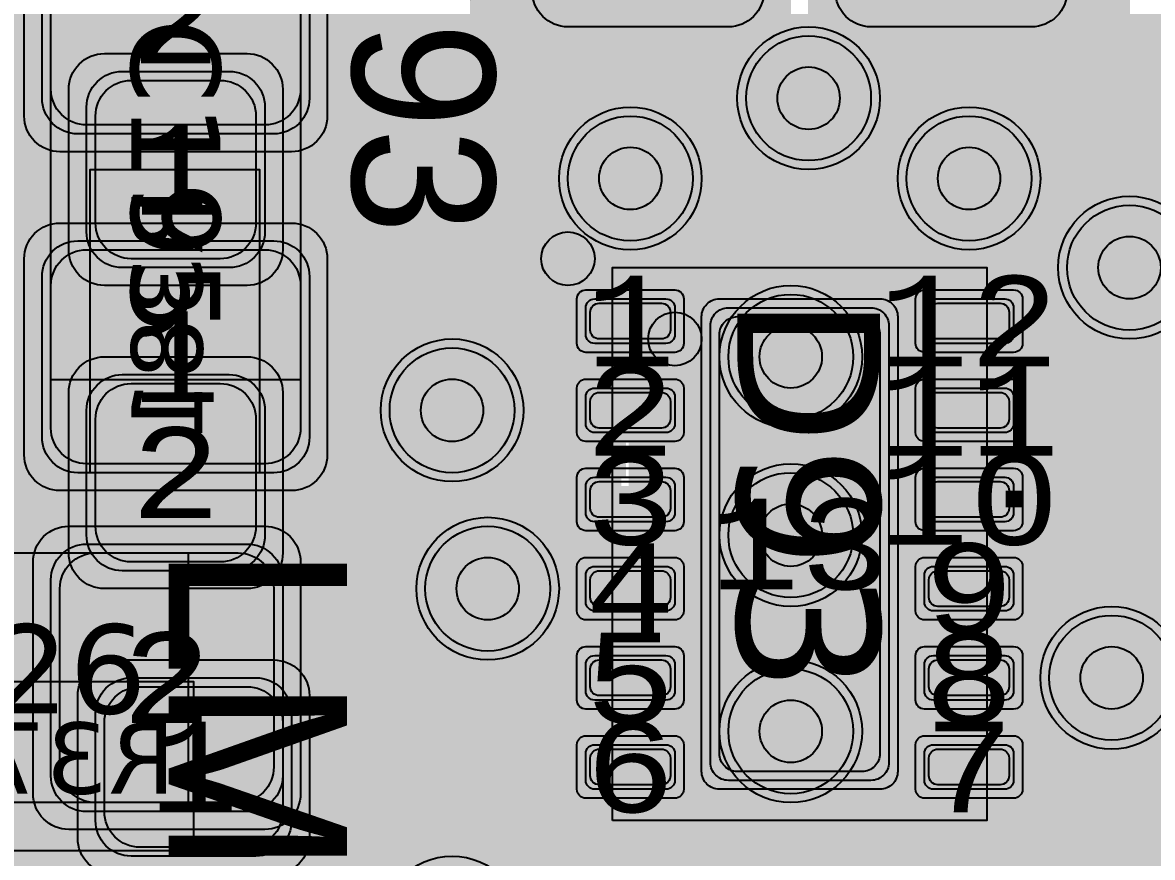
# Model space of a CAD drawing. Extents: x -28 to 199, y -61 to 255.
# Drawn here: x 81.39 to 87.73, y 209.49 to 214.17 of the extents above; entities that cross this region are included whole.
import ezdxf
from ezdxf.enums import TextEntityAlignment as Align

# ---------------------------------------------------------------- set-up
doc = ezdxf.new("R2010")
doc.units = 0
doc.header["$MEASUREMENT"] = 0
for name, color, linetype in [('ASSEMBLY_OUTLINES_BTM', 191, 'CONTINUOUS'), ('ASSEMBLY_OUTLINES_TOP', 102, 'CONTINUOUS'), ('ASSEMBLY_PART_NUMBERS_BTM', 191, 'CONTINUOUS'), ('ASSEMBLY_PART_NUMBERS_TOP', 102, 'CONTINUOUS'), ('ASSEMBLY_REF_DES_BTM', 191, 'CONTINUOUS'), ('ASSEMBLY_REF_DES_TOP', 102, 'CONTINUOUS'), ('DRILL_DRAWING', 21, 'CONTINUOUS'), ('GENERATED_SILKSCREEN_BTM', 255, 'CONTINUOUS'), ('GENERATED_SILKSCREEN_TOP', 140, 'CONTINUOUS'), ('PART_PADS_SMD_BTM', 10, 'CONTINUOUS'), ('PART_PADS_SMD_TOP', 150, 'CONTINUOUS'), ('PIN_NUMBERS_BTM', 8, 'CONTINUOUS'), ('PIN_NUMBERS_TOP', 8, 'CONTINUOUS'), ('PLACEMENT_OUTLINES_BTM', 222, 'CONTINUOUS'), ('PLACEMENT_OUTLINES_TOP', 130, 'CONTINUOUS'), ('PLANE_SHAPES_LAYER_2', 230, 'CONTINUOUS'), ('PLANE_SHAPES_LAYER_3', 81, 'CONTINUOUS'), ('SILKSCREEN_OUTLINES_BTM', 211, 'CONTINUOUS'), ('SILKSCREEN_OUTLINES_TOP', 150, 'CONTINUOUS'), ('SILKSCREEN_REF_DES_TOP', 150, 'CONTINUOUS'), ('SOLDERMASK_PADS_BTM', 12, 'CONTINUOUS'), ('SOLDERMASK_PADS_TOP', 180, 'CONTINUOUS'), ('SOLDERPASTE_PADS_BTM', 12, 'CONTINUOUS'), ('SOLDERPASTE_PADS_TOP', 180, 'CONTINUOUS'), ('TRACES_LAYER_BOTTOM', 10, 'CONTINUOUS'), ('TRACES_LAYER_TOP', 150, 'CONTINUOUS'), ('VIA_HOLES_LAYER_2', 30, 'CONTINUOUS'), ('VIA_HOLES_LAYER_3', 30, 'CONTINUOUS'), ('VIA_HOLES_LAYER_BOTTOM', 30, 'CONTINUOUS'), ('VIA_HOLES_LAYER_TOP', 30, 'CONTINUOUS'), ('VIA_PADS_LAYER_2', 230, 'CONTINUOUS'), ('VIA_PADS_LAYER_3', 81, 'CONTINUOUS'), ('VIA_PADS_LAYER_BOTTOM', 10, 'CONTINUOUS'), ('VIA_PADS_LAYER_TOP', 150, 'CONTINUOUS')]:
    doc.layers.add(name, color=color, linetype=linetype)
doc.styles.add('COURIER_NEW', font='COUR.TTF')
doc.styles.add('VERDANA', font='verdana.TTF')
doc.styles.add('VERIBEST_GERBER_0', font='txt')

msp = doc.modelspace()

# ---------------------------------------------------------------- hatches: boundary and pattern name
at = {"layer": 'ASSEMBLY_OUTLINES_TOP'}
h = msp.add_hatch(color=256, dxfattribs=at)
edge = h.paths.add_edge_path()
edge.add_arc((85.05, 212.4), 0.15, 0, 360)
at = {"layer": 'GENERATED_SILKSCREEN_TOP'}
h = msp.add_hatch(color=256, dxfattribs=at)
edge = h.paths.add_edge_path()
edge.add_arc((84.45, 212.85), 0.15, 0, 360)
at = {"layer": 'PLANE_SHAPES_LAYER_2'}
h = msp.add_hatch(color=256, dxfattribs=at)
h.paths.add_polyline_path([(169.5, 129.25), (149.5, 129.25), (142.25, 122), (142.25, 90.5), (147.5, 90.5), (147.5, 80), (154, 80), (154, 69.25), (131.75, 69.25), (131.75, 73.25), (121.25, 73.25), (121.25, 81), (110.5, 81), (110.5, 125.75), (106.5, 125.75), (106.5, 128.75), (93.5, 128.75), (93.5, 120.25), (91.75, 120.25), (91.75, 121.5), (80, 121.5), (80, 118.25), (73.25, 118.25), (73.25, 124.5), (67.5, 124.5), (67.5, 128), (57.75, 128), (57.75, 120.25), (55.25, 120.25), (55.25, 121.5), (47.5, 121.5), (47.5, 119), (35, 119), (35, 134.75), (32.75, 134.75), (32.75, 159.75), (29.25, 159.75), (29.25, 175.25), (22.5, 175.25), (22.5, 195.25), (17.25, 195.25), (17.25, 198), (22.5, 198), (22.5, 216.5), (40.25, 216.5), (40.25, 235.5), (54.5, 235.5), (54.5, 254), (87.25, 254), (87.25, 236.25), (86.25, 236.25), (86.25, 228.75), (81, 228.75), (81, 218.75), (95.25, 218.75), (95.25, 194.5), (87, 194.5), (87, 172), (131.1, 172), (131.1, 208.75), (115.5, 208.75), (115.5, 213.75), (106.75, 213.75), (106.75, 218.75), (110.25, 222.25), (110.25, 226.25), (142.5, 226.25), (142.5, 221.5), (160.5, 221.5), (160.5, 240.75), (169.5, 240.75)])
h.paths.add_polyline_path([(35.5, 149.5), (41.75, 149.5), (41.75, 152), (39.25, 152), (39.25, 154), (37.75, 154), (37.75, 152), (35.5, 152)], flags=16)
h.paths.add_polyline_path([(37.5, 125.75), (37.5, 128.75), (42.75, 128.75), (42.75, 125.75)], flags=16)
h.paths.add_polyline_path([(52, 127.75), (52, 130.75), (54.25, 130.75), (54.25, 127.75)], flags=16)
h.paths.add_polyline_path([(50.75, 219.5), (50.75, 226.5), (71.75, 226.5), (71.75, 219.5)], flags=16)
h.paths.add_polyline_path([(66.5, 150.75), (66.5, 177.5), (72.25, 177.5), (72.25, 150.75)], flags=16)
h.paths.add_polyline_path([(47.25, 185.25), (73, 185.25), (73, 188.25), (70.25, 188.25), (70.25, 191), (47.25, 191)], flags=16)
h.paths.add_polyline_path([(84.5, 208), (84.5, 212.75), (85, 212.75), (85, 208)], flags=16)
h.paths.add_polyline_path([(61.5, 137.25), (87.75, 137.25), (87.75, 140.5), (84.75, 140.5), (84.75, 143), (61.5, 143)], flags=16)
h.paths.add_polyline_path([(88.75, 127), (88.75, 130), (91, 130), (91, 127)], flags=16)
h.paths.add_polyline_path([(85.5, 130.25), (85.5, 132.5), (91, 132.5), (91, 130.25)], flags=16)
h.paths.add_polyline_path([(108.75, 142.25), (135.75, 142.25), (135.75, 145.75), (132.25, 145.75), (132.25, 149), (108.75, 149)], flags=16)
h.paths.add_polyline_path([(114.25, 126.75), (140.75, 126.75), (140.75, 129.75), (137.25, 129.75), (137.25, 133), (114.25, 133)], flags=16)
h.paths.add_polyline_path([(155.25, 180.25), (166.25, 180.25), (166.25, 186.25), (152.25, 186.25), (152.25, 183), (155.25, 183)], flags=16)
at = {"layer": 'PLANE_SHAPES_LAYER_3'}
h = msp.add_hatch(color=256, dxfattribs=at)
h.paths.add_polyline_path([(169.5, 129.25), (149.5, 129.25), (142.25, 122), (142.25, 90.5), (147.5, 90.5), (147.5, 80), (154, 80), (154, 69.25), (131.75, 69.25), (131.75, 73.25), (121.25, 73.25), (121.25, 81), (110.5, 81), (110.5, 125.75), (106.5, 125.75), (106.5, 128.75), (93.5, 128.75), (93.5, 120.25), (91.75, 120.25), (91.75, 121.5), (80, 121.5), (80, 118.25), (73.25, 118.25), (73.25, 124.5), (67.5, 124.5), (67.5, 127.75), (58.25, 127.75), (58.25, 130.25), (88.75, 130.25), (88.75, 127), (91, 127), (91, 132.5), (55, 132.5), (55, 131.25), (52, 131.25), (52, 127.75), (55, 127.75), (55, 127.25), (57.75, 127.25), (57.75, 120.25), (55.25, 120.25), (55.25, 121.5), (47.5, 121.5), (47.5, 119), (35, 119), (35, 134.75), (32.75, 134.75), (32.75, 159.75), (29.25, 159.75), (29.25, 175.25), (22.5, 175.25), (22.5, 195.25), (17.25, 195.25), (17.25, 198), (22.5, 198), (22.5, 216.5), (40.25, 216.5), (40.25, 235.5), (54.5, 235.5), (54.5, 254), (87.25, 254), (87.25, 236.25), (86.25, 236.25), (86.25, 228.75), (81, 228.75), (81, 218.75), (95.25, 218.75), (95.25, 194.5), (87, 194.5), (87, 172), (131.1, 172), (131.1, 208.75), (115.5, 208.75), (115.5, 213.75), (106.75, 213.75), (106.75, 218.75), (110.25, 222.25), (110.25, 226.25), (142.5, 226.25), (142.5, 221.5), (160.5, 221.5), (160.5, 240.75), (169.5, 240.75)])
h.paths.add_polyline_path([(35.5, 149.5), (41.75, 149.5), (41.75, 152), (39.25, 152), (39.25, 154), (37.75, 154), (37.75, 152), (35.5, 152)], flags=16)
h.paths.add_polyline_path([(37.5, 125.75), (37.5, 128.75), (42.75, 128.75), (42.75, 125.75)], flags=16)
h.paths.add_polyline_path([(50.75, 219.5), (50.75, 226.5), (71.75, 226.5), (71.75, 219.5)], flags=16)
h.paths.add_polyline_path([(66.5, 150.75), (66.5, 177.5), (72.25, 177.5), (72.25, 150.75)], flags=16)
h.paths.add_polyline_path([(47.25, 185.25), (73, 185.25), (73, 188.25), (70.25, 188.25), (70.25, 191), (47.25, 191)], flags=16)
h.paths.add_polyline_path([(84.5, 208), (84.5, 212.75), (85, 212.75), (85, 208)], flags=16)
h.paths.add_polyline_path([(61.5, 137.25), (87.75, 137.25), (87.75, 140.5), (84.75, 140.5), (84.75, 143), (61.5, 143)], flags=16)
h.paths.add_polyline_path([(108.75, 142.25), (135.75, 142.25), (135.75, 145.75), (132.25, 145.75), (132.25, 149), (108.75, 149)], flags=16)
h.paths.add_polyline_path([(114.25, 126.75), (140.75, 126.75), (140.75, 129.75), (137.25, 129.75), (137.25, 133), (114.25, 133)], flags=16)
h.paths.add_polyline_path([(155.25, 180.25), (166.25, 180.25), (166.25, 186.25), (152.25, 186.25), (152.25, 183), (155.25, 183)], flags=16)
at = {"layer": 'SILKSCREEN_OUTLINES_TOP'}
h = msp.add_hatch(color=256, dxfattribs=at)
edge = h.paths.add_edge_path()
edge.add_arc((84.45, 212.85), 0.15, 0, 360)
at = {"layer": 'VIA_HOLES_LAYER_2'}
h = msp.add_hatch(color=256, dxfattribs=at)
edge = h.paths.add_edge_path()
edge.add_arc((85.8, 213.75), 0.175, 0, 360)
h = msp.add_hatch(color=256, dxfattribs=at)
edge = h.paths.add_edge_path()
edge.add_arc((84.8, 213.3), 0.175, 0, 360)
h = msp.add_hatch(color=256, dxfattribs=at)
edge = h.paths.add_edge_path()
edge.add_arc((86.7, 213.3), 0.175, 0, 360)
h = msp.add_hatch(color=256, dxfattribs=at)
edge = h.paths.add_edge_path()
edge.add_arc((87.6, 212.8), 0.175, 0, 360)
h = msp.add_hatch(color=256, dxfattribs=at)
edge = h.paths.add_edge_path()
edge.add_arc((85.7, 212.3), 0.175, 0, 360)
h = msp.add_hatch(color=256, dxfattribs=at)
edge = h.paths.add_edge_path()
edge.add_arc((83.8, 212), 0.175, 0, 360)
h = msp.add_hatch(color=256, dxfattribs=at)
edge = h.paths.add_edge_path()
edge.add_arc((85.7, 211.3), 0.175, 0, 360)
h = msp.add_hatch(color=256, dxfattribs=at)
edge = h.paths.add_edge_path()
edge.add_arc((84, 211), 0.175, 0, 360)
h = msp.add_hatch(color=256, dxfattribs=at)
edge = h.paths.add_edge_path()
edge.add_arc((87.5, 210.5), 0.175, 0, 360)
h = msp.add_hatch(color=256, dxfattribs=at)
edge = h.paths.add_edge_path()
edge.add_arc((85.7, 210.2), 0.175, 0, 360)
at = {"layer": 'VIA_HOLES_LAYER_3'}
h = msp.add_hatch(color=256, dxfattribs=at)
edge = h.paths.add_edge_path()
edge.add_arc((85.8, 213.75), 0.175, 0, 360)
h = msp.add_hatch(color=256, dxfattribs=at)
edge = h.paths.add_edge_path()
edge.add_arc((84.8, 213.3), 0.175, 0, 360)
h = msp.add_hatch(color=256, dxfattribs=at)
edge = h.paths.add_edge_path()
edge.add_arc((86.7, 213.3), 0.175, 0, 360)
h = msp.add_hatch(color=256, dxfattribs=at)
edge = h.paths.add_edge_path()
edge.add_arc((87.6, 212.8), 0.175, 0, 360)
h = msp.add_hatch(color=256, dxfattribs=at)
edge = h.paths.add_edge_path()
edge.add_arc((85.7, 212.3), 0.175, 0, 360)
h = msp.add_hatch(color=256, dxfattribs=at)
edge = h.paths.add_edge_path()
edge.add_arc((83.8, 212), 0.175, 0, 360)
h = msp.add_hatch(color=256, dxfattribs=at)
edge = h.paths.add_edge_path()
edge.add_arc((85.7, 211.3), 0.175, 0, 360)
h = msp.add_hatch(color=256, dxfattribs=at)
edge = h.paths.add_edge_path()
edge.add_arc((84, 211), 0.175, 0, 360)
h = msp.add_hatch(color=256, dxfattribs=at)
edge = h.paths.add_edge_path()
edge.add_arc((87.5, 210.5), 0.175, 0, 360)
h = msp.add_hatch(color=256, dxfattribs=at)
edge = h.paths.add_edge_path()
edge.add_arc((85.7, 210.2), 0.175, 0, 360)
at = {"layer": 'VIA_HOLES_LAYER_BOTTOM'}
h = msp.add_hatch(color=256, dxfattribs=at)
edge = h.paths.add_edge_path()
edge.add_arc((85.8, 213.75), 0.175, 0, 360)
h = msp.add_hatch(color=256, dxfattribs=at)
edge = h.paths.add_edge_path()
edge.add_arc((84.8, 213.3), 0.175, 0, 360)
h = msp.add_hatch(color=256, dxfattribs=at)
edge = h.paths.add_edge_path()
edge.add_arc((86.7, 213.3), 0.175, 0, 360)
h = msp.add_hatch(color=256, dxfattribs=at)
edge = h.paths.add_edge_path()
edge.add_arc((87.6, 212.8), 0.175, 0, 360)
h = msp.add_hatch(color=256, dxfattribs=at)
edge = h.paths.add_edge_path()
edge.add_arc((85.7, 212.3), 0.175, 0, 360)
h = msp.add_hatch(color=256, dxfattribs=at)
edge = h.paths.add_edge_path()
edge.add_arc((83.8, 212), 0.175, 0, 360)
h = msp.add_hatch(color=256, dxfattribs=at)
edge = h.paths.add_edge_path()
edge.add_arc((85.7, 211.3), 0.175, 0, 360)
h = msp.add_hatch(color=256, dxfattribs=at)
edge = h.paths.add_edge_path()
edge.add_arc((84, 211), 0.175, 0, 360)
h = msp.add_hatch(color=256, dxfattribs=at)
edge = h.paths.add_edge_path()
edge.add_arc((87.5, 210.5), 0.175, 0, 360)
h = msp.add_hatch(color=256, dxfattribs=at)
edge = h.paths.add_edge_path()
edge.add_arc((85.7, 210.2), 0.175, 0, 360)
at = {"layer": 'VIA_HOLES_LAYER_TOP'}
h = msp.add_hatch(color=256, dxfattribs=at)
edge = h.paths.add_edge_path()
edge.add_arc((85.8, 213.75), 0.175, 0, 360)
h = msp.add_hatch(color=256, dxfattribs=at)
edge = h.paths.add_edge_path()
edge.add_arc((84.8, 213.3), 0.175, 0, 360)
h = msp.add_hatch(color=256, dxfattribs=at)
edge = h.paths.add_edge_path()
edge.add_arc((86.7, 213.3), 0.175, 0, 360)
h = msp.add_hatch(color=256, dxfattribs=at)
edge = h.paths.add_edge_path()
edge.add_arc((87.6, 212.8), 0.175, 0, 360)
h = msp.add_hatch(color=256, dxfattribs=at)
edge = h.paths.add_edge_path()
edge.add_arc((85.7, 212.3), 0.175, 0, 360)
h = msp.add_hatch(color=256, dxfattribs=at)
edge = h.paths.add_edge_path()
edge.add_arc((83.8, 212), 0.175, 0, 360)
h = msp.add_hatch(color=256, dxfattribs=at)
edge = h.paths.add_edge_path()
edge.add_arc((85.7, 211.3), 0.175, 0, 360)
h = msp.add_hatch(color=256, dxfattribs=at)
edge = h.paths.add_edge_path()
edge.add_arc((84, 211), 0.175, 0, 360)
h = msp.add_hatch(color=256, dxfattribs=at)
edge = h.paths.add_edge_path()
edge.add_arc((87.5, 210.5), 0.175, 0, 360)
h = msp.add_hatch(color=256, dxfattribs=at)
edge = h.paths.add_edge_path()
edge.add_arc((85.7, 210.2), 0.175, 0, 360)

# ---------------------------------------------------------------- linework, layer by layer
at = {"layer": 'ASSEMBLY_OUTLINES_BTM'}
for points in [[(81.77, 211.65), (81.77, 213.35), (82.72, 213.35), (82.72, 211.65)], [(80.65, 209.53), (80.65, 210.48), (82.35, 210.48), (82.35, 209.53)]]:
    msp.add_lwpolyline(points, close=True, dxfattribs=at)
at = {"layer": 'ASSEMBLY_OUTLINES_TOP'}
for points in [[(81.55, 212.17), (81.55, 214.32), (82.95, 214.32), (82.95, 212.17)], [(80.17, 209.8), (80.17, 211.2), (82.32, 211.2), (82.32, 209.8)]]:
    msp.add_lwpolyline(points, close=True, dxfattribs=at)
at = {"layer": 'ASSEMBLY_OUTLINES_TOP', "const_width": 0.1}
msp.add_lwpolyline([(84.7, 209.7), (84.7, 212.8), (86.8, 212.8), (86.8, 209.7)], close=True, dxfattribs=at)
at = {"layer": 'ASSEMBLY_OUTLINES_TOP'}
msp.add_circle((85.05, 212.4), 0.15, dxfattribs=at)
at = {"layer": 'GENERATED_SILKSCREEN_BTM', "const_width": 0.15}
for points in [[(81.770005, 212.207911, 1.22306e-05), (81.769995, 212.207902), (81.769995, 212.792098, 1.22306e-05), (81.770005, 212.792089), (81.770005, 212.207911)], [(82.720005, 212.216156, 1.1642e-05), (82.719995, 212.216164), (82.719995, 212.783836, 1.1642e-05), (82.720005, 212.783844), (82.720005, 212.216156)], [(81.792098, 210.480005, 1.22306e-05), (81.792089, 210.479995), (81.207911, 210.479995, 1.22306e-05), (81.207902, 210.480005), (81.792098, 210.480005)], [(81.783844, 209.529995), (81.216156, 209.529995, 1.1642e-05), (81.216164, 209.530005), (81.783836, 209.530005, 1.1642e-05), (81.783844, 209.529995)]]:
    msp.add_lwpolyline(points, format="xyb", dxfattribs=at)
at = {"layer": 'GENERATED_SILKSCREEN_TOP', "const_width": 0.15}
for points in [[(83.2488, 213.9452), (83.3568, 214.0772), (83.36, 214.0812), (83.364, 214.0844), (83.3688, 214.086), (83.3736, 214.086), (83.3832, 214.0844), (83.392, 214.0804), (83.3984, 214.074), (83.4024, 214.0652), (83.404, 214.0596), (83.404, 214.054), (83.4024, 214.0484), (83.4, 214.0428), (83.2984, 213.918), (83.2984, 213.6732), (83.3912, 213.5588), (83.656, 213.5588), (83.5712, 213.6476), (83.5704, 213.65), (83.5696, 213.6508), (83.568, 213.6532), (83.5672, 213.6556), (83.5664, 213.6596), (83.5664, 213.6644), (83.5664, 213.9284), (83.5664, 213.9348), (83.5688, 213.9404), (83.5712, 213.9452), (83.5736, 213.9476), (83.5752, 213.9492), (83.6784, 214.0764), (83.6808, 214.0796), (83.6824, 214.082), (83.6864, 214.0836), (83.6952, 214.0868), (83.7008, 214.0876), (83.916, 214.0876), (83.924, 214.086), (83.9304, 214.082), (83.9304, 214.0828), (83.9312, 214.082), (83.9328, 214.0804), (83.9368, 214.0772), (84.0464, 213.9428), (84.0376, 213.9428), (84.0312, 213.9428), (84.028, 213.9428), (84.0264, 213.9436), (84.0368, 213.9396), (84.0448, 213.9364), (84.0488, 213.9324), (84.0504, 213.9284), (84.0504, 213.6644), (84.0504, 213.6604), (84.0496, 213.6572), (84.0488, 213.6548), (84.0472, 213.6532), (84.0472, 213.6524), (84.0464, 213.6484), (83.936, 213.5132), (83.9328, 213.51), (83.9304, 213.5084), (83.928, 213.5068), (83.9256, 213.5068), (83.9224, 213.5052), (83.916, 213.5044), (83.3776, 213.5044), (83.3736, 213.5052), (83.368, 213.5068), (83.3656, 213.5068), (83.3632, 213.5084), (83.3608, 213.51), (83.3576, 213.5132), (83.248, 213.6476), (83.2456, 213.6532), (83.244, 213.6548), (83.244, 213.6556), (83.244, 213.6572), (83.2432, 213.6596), (83.2432, 213.6644), (83.2432, 213.9284), (83.2432, 213.934), (83.244, 213.9364), (83.2456, 213.9404), (83.2488, 213.9452)], [(83.9024, 214.0316), (83.7136, 214.0316), (83.62, 213.918), (83.62, 213.6732), (83.7136, 213.5588), (83.9024, 213.5588), (83.9952, 213.674), (83.9952, 213.918), (83.9024, 214.0316)], [(83.2488, 213.1884), (83.3568, 213.3204), (83.36, 213.3244), (83.364, 213.3276), (83.3688, 213.3292), (83.3736, 213.3292), (83.3832, 213.3276), (83.392, 213.3236), (83.3984, 213.3172), (83.4024, 213.3084), (83.404, 213.3036), (83.404, 213.298), (83.4024, 213.2924), (83.4, 213.286), (83.2984, 213.162), (83.2984, 212.9172), (83.3912, 212.802), (83.5264, 212.802), (83.62, 212.9164), (83.62, 213.042), (83.6208, 213.0476), (83.6224, 213.0532), (83.6248, 213.0572), (83.6288, 213.0604), (83.6376, 213.0652), (83.6472, 213.0668), (83.656, 213.0652), (83.6648, 213.0604), (83.6688, 213.0572), (83.6712, 213.0532), (83.6728, 213.0476), (83.6736, 213.042), (83.6736, 212.9156), (83.7672, 212.802), (83.9024, 212.802), (83.9952, 212.9172), (83.9952, 213.162), (83.8936, 213.286), (83.8912, 213.2924), (83.8896, 213.298), (83.8896, 213.3036), (83.8912, 213.3084), (83.8952, 213.3172), (83.9016, 213.3236), (83.9104, 213.3276), (83.92, 213.3292), (83.9248, 213.3292), (83.9296, 213.3276), (83.9336, 213.3244), (83.9368, 213.3204), (84.0464, 213.186), (84.0376, 213.186), (84.0312, 213.186), (84.028, 213.186), (84.0264, 213.186), (84.0368, 213.1828), (84.0448, 213.1796), (84.0488, 213.1756), (84.0504, 213.1716), (84.0504, 212.9076), (84.0504, 212.9036), (84.0496, 212.9004), (84.0488, 212.898), (84.0472, 212.8964), (84.0472, 212.8956), (84.0464, 212.8916), (83.936, 212.7564), (83.9328, 212.7532), (83.9304, 212.7516), (83.928, 212.75), (83.9256, 212.75), (83.9224, 212.7484), (83.916, 212.7476), (83.7544, 212.7476), (83.7504, 212.7484), (83.7448, 212.75), (83.74, 212.7508), (83.736, 212.7524), (83.7328, 212.7548), (83.7312, 212.7596), (83.6464, 212.8684), (83.5592, 212.7556), (83.5584, 212.7548), (83.5568, 212.7524), (83.5544, 212.7508), (83.5488, 212.75), (83.5432, 212.7484), (83.5392, 212.7476), (83.3776, 212.7476), (83.3736, 212.7476), (83.3704, 212.7484), (83.368, 212.7492), (83.3664, 212.75), (83.3624, 212.7508), (83.36, 212.7524), (83.3576, 212.7548), (83.3552, 212.7588), (83.248, 212.8908), (83.2456, 212.8964), (83.244, 212.898), (83.244, 212.9004), (83.2432, 212.902), (83.2432, 212.9076), (83.2432, 213.1716), (83.2432, 213.1764), (83.244, 213.1788), (83.2456, 213.1836), (83.2488, 213.1884)]]:
    msp.add_lwpolyline(points, dxfattribs=at)
for points in [[(81.550005, 212.980492, 1.10969e-05), (81.549995, 212.980485), (81.549995, 213.519515, 1.10969e-05), (81.550005, 213.519508), (81.550005, 212.980492)], [(82.950005, 212.980485, 1.10969e-05), (82.949995, 212.980492), (82.949995, 213.519508, 1.10969e-05), (82.950005, 213.519515), (82.950005, 212.980485)], [(86.800005, 212.7), (86.799995, 212.7), (86.799995, 212.799995), (84.700005, 212.799995), (84.700005, 212.7), (84.699995, 212.7), (84.699995, 212.8, -0.4142135624), (84.7, 212.800005), (86.8, 212.800005, -0.4142135624), (86.800005, 212.8), (86.800005, 212.7)], [(81.519515, 211.200005, 1.10969e-05), (81.519508, 211.199995), (80.980492, 211.199995, 1.10969e-05), (80.980485, 211.200005), (81.519515, 211.200005)], [(81.519515, 209.799995), (80.980485, 209.799995, 1.10969e-05), (80.980492, 209.800005), (81.519508, 209.800005, 1.10969e-05), (81.519515, 209.799995)], [(86.800005, 209.7, -0.4142135624), (86.8, 209.699995), (84.7, 209.699995, -0.4142135624), (84.699995, 209.7), (84.699995, 209.8), (84.700005, 209.8), (84.700005, 209.700005), (86.799995, 209.700005), (86.799995, 209.8), (86.800005, 209.8), (86.800005, 209.7)]]:
    msp.add_lwpolyline(points, format="xyb", dxfattribs=at)
for points in [[(84.699995, 212.2), (84.699995, 212.3), (84.700005, 212.3), (84.700005, 212.2)], [(86.799995, 212.2), (86.799995, 212.3), (86.800005, 212.3), (86.800005, 212.2)], [(84.699995, 211.7), (84.699995, 211.8), (84.700005, 211.8), (84.700005, 211.7)], [(86.799995, 211.7), (86.799995, 211.8), (86.800005, 211.8), (86.800005, 211.7)], [(84.699995, 211.2), (84.699995, 211.3), (84.700005, 211.3), (84.700005, 211.2)], [(86.799995, 211.2), (86.799995, 211.3), (86.800005, 211.3), (86.800005, 211.2)], [(84.699995, 210.7), (84.699995, 210.8), (84.700005, 210.8), (84.700005, 210.7)], [(86.799995, 210.7), (86.799995, 210.8), (86.800005, 210.8), (86.800005, 210.7)], [(84.699995, 210.2), (84.699995, 210.3), (84.700005, 210.3), (84.700005, 210.2)], [(86.799995, 210.2), (86.799995, 210.3), (86.800005, 210.3), (86.800005, 210.2)]]:
    msp.add_lwpolyline(points, close=True, dxfattribs=at)
at = {"layer": 'GENERATED_SILKSCREEN_TOP'}
msp.add_circle((84.45, 212.85), 0.15, dxfattribs=at)
at = {"layer": 'PART_PADS_SMD_BTM'}
for points in [[(82.55, 213.9, -0.4142135624), (82.75, 213.7), (82.75, 213, -0.4142135624), (82.55, 212.8), (81.95, 212.8, -0.4142135624), (81.75, 213), (81.75, 213.7, -0.4142135624), (81.95, 213.9)], [(82.55, 212.2, -0.4142135624), (82.75, 212), (82.75, 211.3, -0.4142135624), (82.55, 211.1), (81.95, 211.1, -0.4142135624), (81.75, 211.3), (81.75, 212, -0.4142135624), (81.95, 212.2)], [(82.9, 209.7, -0.4142135624), (82.7, 209.5), (82, 209.5, -0.4142135624), (81.8, 209.7), (81.8, 210.3, -0.4142135624), (82, 210.5), (82.7, 210.5, -0.4142135624), (82.9, 210.3)]]:
    msp.add_lwpolyline(points, format="xyb", close=True, dxfattribs=at)
at = {"layer": 'PART_PADS_SMD_TOP'}
for points in [[(83, 213.75, -0.4142135624), (82.8, 213.55), (81.7, 213.55, -0.4142135624), (81.5, 213.75), (81.5, 214.65, -0.4142135624), (81.7, 214.85), (82.8, 214.85, -0.4142135624), (83, 214.65)], [(83, 211.85, -0.4142135624), (82.8, 211.65), (81.7, 211.65, -0.4142135624), (81.5, 211.85), (81.5, 212.75, -0.4142135624), (81.7, 212.95), (82.8, 212.95, -0.4142135624), (83, 212.75)], [(84.55, 212.575, -0.4142135624), (84.6, 212.625), (85, 212.625, -0.4142135624), (85.05, 212.575), (85.05, 212.425, -0.4142135624), (85, 212.375), (84.6, 212.375, -0.4142135624), (84.55, 212.425)], [(86.15, 212.575, -0.4142135624), (86.25, 212.475), (86.25, 210.025, -0.4142135624), (86.15, 209.925), (85.35, 209.925, -0.4142135624), (85.25, 210.025), (85.25, 212.475, -0.4142135624), (85.35, 212.575)], [(86.45, 212.575, -0.4142135624), (86.5, 212.625), (86.9, 212.625, -0.4142135624), (86.95, 212.575), (86.95, 212.425, -0.4142135624), (86.9, 212.375), (86.5, 212.375, -0.4142135624), (86.45, 212.425)], [(84.55, 212.075, -0.4142135624), (84.6, 212.125), (85, 212.125, -0.4142135624), (85.05, 212.075), (85.05, 211.925, -0.4142135624), (85, 211.875), (84.6, 211.875, -0.4142135624), (84.55, 211.925)], [(86.45, 212.075, -0.4142135624), (86.5, 212.125), (86.9, 212.125, -0.4142135624), (86.95, 212.075), (86.95, 211.925, -0.4142135624), (86.9, 211.875), (86.5, 211.875, -0.4142135624), (86.45, 211.925)], [(84.55, 211.575, -0.4142135624), (84.6, 211.625), (85, 211.625, -0.4142135624), (85.05, 211.575), (85.05, 211.425, -0.4142135624), (85, 211.375), (84.6, 211.375, -0.4142135624), (84.55, 211.425)], [(86.45, 211.575, -0.4142135624), (86.5, 211.625), (86.9, 211.625, -0.4142135624), (86.95, 211.575), (86.95, 211.425, -0.4142135624), (86.9, 211.375), (86.5, 211.375, -0.4142135624), (86.45, 211.425)], [(81.75, 209.75, -0.4142135624), (81.55, 209.95), (81.55, 211.05, -0.4142135624), (81.75, 211.25), (82.65, 211.25, -0.4142135624), (82.85, 211.05), (82.85, 209.95, -0.4142135624), (82.65, 209.75)], [(84.55, 211.075, -0.4142135624), (84.6, 211.125), (85, 211.125, -0.4142135624), (85.05, 211.075), (85.05, 210.925, -0.4142135624), (85, 210.875), (84.6, 210.875, -0.4142135624), (84.55, 210.925)], [(86.45, 211.075, -0.4142135624), (86.5, 211.125), (86.9, 211.125, -0.4142135624), (86.95, 211.075), (86.95, 210.925, -0.4142135624), (86.9, 210.875), (86.5, 210.875, -0.4142135624), (86.45, 210.925)], [(84.55, 210.575, -0.4142135624), (84.6, 210.625), (85, 210.625, -0.4142135624), (85.05, 210.575), (85.05, 210.425, -0.4142135624), (85, 210.375), (84.6, 210.375, -0.4142135624), (84.55, 210.425)], [(86.45, 210.575, -0.4142135624), (86.5, 210.625), (86.9, 210.625, -0.4142135624), (86.95, 210.575), (86.95, 210.425, -0.4142135624), (86.9, 210.375), (86.5, 210.375, -0.4142135624), (86.45, 210.425)], [(84.55, 210.075, -0.4142135624), (84.6, 210.125), (85, 210.125, -0.4142135624), (85.05, 210.075), (85.05, 209.925, -0.4142135624), (85, 209.875), (84.6, 209.875, -0.4142135624), (84.55, 209.925)], [(86.45, 210.075, -0.4142135624), (86.5, 210.125), (86.9, 210.125, -0.4142135624), (86.95, 210.075), (86.95, 209.925, -0.4142135624), (86.9, 209.875), (86.5, 209.875, -0.4142135624), (86.45, 209.925)]]:
    msp.add_lwpolyline(points, format="xyb", close=True, dxfattribs=at)
at = {"layer": 'PLACEMENT_OUTLINES_BTM'}
for points in [[(81.77, 211.65), (81.77, 213.35), (82.72, 213.35), (82.72, 211.65)], [(80.65, 209.53), (80.65, 210.48), (82.35, 210.48), (82.35, 209.53)]]:
    msp.add_lwpolyline(points, close=True, dxfattribs=at)
at = {"layer": 'PLACEMENT_OUTLINES_TOP'}
for points in [[(81.55, 212.17), (81.55, 214.32), (82.95, 214.32), (82.95, 212.17)], [(84.7, 209.7), (84.7, 212.8), (86.8, 212.8), (86.8, 209.7)], [(80.17, 209.8), (80.17, 211.2), (82.32, 211.2), (82.32, 209.8)]]:
    msp.add_lwpolyline(points, close=True, dxfattribs=at)
at = {"layer": 'SILKSCREEN_OUTLINES_BTM'}
for points in [[(81.77, 211.65), (81.77, 213.35), (82.72, 213.35), (82.72, 211.65)], [(80.65, 209.53), (80.65, 210.48), (82.35, 210.48), (82.35, 209.53)]]:
    msp.add_lwpolyline(points, close=True, dxfattribs=at)
at = {"layer": 'SILKSCREEN_OUTLINES_TOP'}
for points in [[(81.55, 212.17), (81.55, 214.32), (82.95, 214.32), (82.95, 212.17)], [(84.7, 209.7), (84.7, 212.8), (86.8, 212.8), (86.8, 209.7)], [(80.17, 209.8), (80.17, 211.2), (82.32, 211.2), (82.32, 209.8)]]:
    msp.add_lwpolyline(points, close=True, dxfattribs=at)
msp.add_circle((84.45, 212.85), 0.15, dxfattribs=at)
at = {"layer": 'SOLDERMASK_PADS_BTM'}
for points in [[(82.65, 214, -0.4142135624), (82.85, 213.8), (82.85, 212.9, -0.4142135624), (82.65, 212.7), (81.85, 212.7, -0.4142135624), (81.65, 212.9), (81.65, 213.8, -0.4142135624), (81.85, 214)], [(82.65, 212.3, -0.4142135624), (82.85, 212.1), (82.85, 211.2, -0.4142135624), (82.65, 211), (81.85, 211, -0.4142135624), (81.65, 211.2), (81.65, 212.1, -0.4142135624), (81.85, 212.3)], [(83, 209.6, -0.4142135624), (82.8, 209.4), (81.9, 209.4, -0.4142135624), (81.7, 209.6), (81.7, 210.4, -0.4142135624), (81.9, 210.6), (82.8, 210.6, -0.4142135624), (83, 210.4)]]:
    msp.add_lwpolyline(points, format="xyb", close=True, dxfattribs=at)
at = {"layer": 'SOLDERMASK_PADS_TOP'}
for points in [[(85.55, 214.35, -0.4142135624), (85.35, 214.15), (84.45, 214.15, -0.4142135624), (84.25, 214.35), (84.25, 215.15, -0.4142135624), (84.45, 215.35), (85.35, 215.35, -0.4142135624), (85.55, 215.15)], [(87.25, 214.35, -0.4142135624), (87.05, 214.15), (86.15, 214.15, -0.4142135624), (85.95, 214.35), (85.95, 215.15, -0.4142135624), (86.15, 215.35), (87.05, 215.35, -0.4142135624), (87.25, 215.15)], [(83.1, 213.65, -0.4142135624), (82.9, 213.45), (81.6, 213.45, -0.4142135624), (81.4, 213.65), (81.4, 214.75, -0.4142135624), (81.6, 214.95), (82.9, 214.95, -0.4142135624), (83.1, 214.75)], [(83.1, 211.75, -0.4142135624), (82.9, 211.55), (81.6, 211.55, -0.4142135624), (81.4, 211.75), (81.4, 212.85, -0.4142135624), (81.6, 213.05), (82.9, 213.05, -0.4142135624), (83.1, 212.85)], [(84.5, 212.625, -0.4142135624), (84.55, 212.675), (85.05, 212.675, -0.4142135624), (85.1, 212.625), (85.1, 212.375, -0.4142135624), (85.05, 212.325), (84.55, 212.325, -0.4142135624), (84.5, 212.375)], [(86.4, 212.625, -0.4142135624), (86.45, 212.675), (86.95, 212.675, -0.4142135624), (87, 212.625), (87, 212.375, -0.4142135624), (86.95, 212.325), (86.45, 212.325, -0.4142135624), (86.4, 212.375)], [(86.2, 212.625, -0.4142135624), (86.3, 212.525), (86.3, 209.975, -0.4142135624), (86.2, 209.875), (85.3, 209.875, -0.4142135624), (85.2, 209.975), (85.2, 212.525, -0.4142135624), (85.3, 212.625)], [(84.5, 212.125, -0.4142135624), (84.55, 212.175), (85.05, 212.175, -0.4142135624), (85.1, 212.125), (85.1, 211.875, -0.4142135624), (85.05, 211.825), (84.55, 211.825, -0.4142135624), (84.5, 211.875)], [(86.4, 212.125, -0.4142135624), (86.45, 212.175), (86.95, 212.175, -0.4142135624), (87, 212.125), (87, 211.875, -0.4142135624), (86.95, 211.825), (86.45, 211.825, -0.4142135624), (86.4, 211.875)], [(84.5, 211.625, -0.4142135624), (84.55, 211.675), (85.05, 211.675, -0.4142135624), (85.1, 211.625), (85.1, 211.375, -0.4142135624), (85.05, 211.325), (84.55, 211.325, -0.4142135624), (84.5, 211.375)], [(86.4, 211.625, -0.4142135624), (86.45, 211.675), (86.95, 211.675, -0.4142135624), (87, 211.625), (87, 211.375, -0.4142135624), (86.95, 211.325), (86.45, 211.325, -0.4142135624), (86.4, 211.375)], [(81.65, 209.65, -0.4142135624), (81.45, 209.85), (81.45, 211.15, -0.4142135624), (81.65, 211.35), (82.75, 211.35, -0.4142135624), (82.95, 211.15), (82.95, 209.85, -0.4142135624), (82.75, 209.65)], [(84.5, 211.125, -0.4142135624), (84.55, 211.175), (85.05, 211.175, -0.4142135624), (85.1, 211.125), (85.1, 210.875, -0.4142135624), (85.05, 210.825), (84.55, 210.825, -0.4142135624), (84.5, 210.875)], [(86.4, 211.125, -0.4142135624), (86.45, 211.175), (86.95, 211.175, -0.4142135624), (87, 211.125), (87, 210.875, -0.4142135624), (86.95, 210.825), (86.45, 210.825, -0.4142135624), (86.4, 210.875)], [(84.5, 210.625, -0.4142135624), (84.55, 210.675), (85.05, 210.675, -0.4142135624), (85.1, 210.625), (85.1, 210.375, -0.4142135624), (85.05, 210.325), (84.55, 210.325, -0.4142135624), (84.5, 210.375)], [(86.4, 210.625, -0.4142135624), (86.45, 210.675), (86.95, 210.675, -0.4142135624), (87, 210.625), (87, 210.375, -0.4142135624), (86.95, 210.325), (86.45, 210.325, -0.4142135624), (86.4, 210.375)], [(84.5, 210.125, -0.4142135624), (84.55, 210.175), (85.05, 210.175, -0.4142135624), (85.1, 210.125), (85.1, 209.875, -0.4142135624), (85.05, 209.825), (84.55, 209.825, -0.4142135624), (84.5, 209.875)], [(86.4, 210.125, -0.4142135624), (86.45, 210.175), (86.95, 210.175, -0.4142135624), (87, 210.125), (87, 209.875, -0.4142135624), (86.95, 209.825), (86.45, 209.825, -0.4142135624), (86.4, 209.875)]]:
    msp.add_lwpolyline(points, format="xyb", close=True, dxfattribs=at)
at = {"layer": 'SOLDERPASTE_PADS_BTM'}
for points in [[(82.5, 213.85, -0.4142135624), (82.7, 213.65), (82.7, 213.05, -0.4142135624), (82.5, 212.85), (82, 212.85, -0.4142135624), (81.8, 213.05), (81.8, 213.65, -0.4142135624), (82, 213.85)], [(82.5, 212.15, -0.4142135624), (82.7, 211.95), (82.7, 211.35, -0.4142135624), (82.5, 211.15), (82, 211.15, -0.4142135624), (81.8, 211.35), (81.8, 211.95, -0.4142135624), (82, 212.15)], [(82.85, 209.75, -0.4142135624), (82.65, 209.55), (82.05, 209.55, -0.4142135624), (81.85, 209.75), (81.85, 210.25, -0.4142135624), (82.05, 210.45), (82.65, 210.45, -0.4142135624), (82.85, 210.25)]]:
    msp.add_lwpolyline(points, format="xyb", close=True, dxfattribs=at)
at = {"layer": 'SOLDERPASTE_PADS_TOP'}
for points in [[(82.95, 213.8, -0.4142135624), (82.75, 213.6), (81.75, 213.6, -0.4142135624), (81.55, 213.8), (81.55, 214.6, -0.4142135624), (81.75, 214.8), (82.75, 214.8, -0.4142135624), (82.95, 214.6)], [(82.95, 211.9, -0.4142135624), (82.75, 211.7), (81.75, 211.7, -0.4142135624), (81.55, 211.9), (81.55, 212.7, -0.4142135624), (81.75, 212.9), (82.75, 212.9, -0.4142135624), (82.95, 212.7)], [(84.575, 212.55, -0.4142135624), (84.625, 212.6), (84.975, 212.6, -0.4142135624), (85.025, 212.55), (85.025, 212.45, -0.4142135624), (84.975, 212.4), (84.625, 212.4, -0.4142135624), (84.575, 212.45)], [(86.475, 212.55, -0.4142135624), (86.525, 212.6), (86.875, 212.6, -0.4142135624), (86.925, 212.55), (86.925, 212.45, -0.4142135624), (86.875, 212.4), (86.525, 212.4, -0.4142135624), (86.475, 212.45)], [(86.1, 212.525, -0.4142135624), (86.2, 212.425), (86.2, 210.075, -0.4142135624), (86.1, 209.975), (85.4, 209.975, -0.4142135624), (85.3, 210.075), (85.3, 212.425, -0.4142135624), (85.4, 212.525)], [(84.575, 212.05, -0.4142135624), (84.625, 212.1), (84.975, 212.1, -0.4142135624), (85.025, 212.05), (85.025, 211.95, -0.4142135624), (84.975, 211.9), (84.625, 211.9, -0.4142135624), (84.575, 211.95)], [(86.475, 212.05, -0.4142135624), (86.525, 212.1), (86.875, 212.1, -0.4142135624), (86.925, 212.05), (86.925, 211.95, -0.4142135624), (86.875, 211.9), (86.525, 211.9, -0.4142135624), (86.475, 211.95)], [(84.575, 211.55, -0.4142135624), (84.625, 211.6), (84.975, 211.6, -0.4142135624), (85.025, 211.55), (85.025, 211.45, -0.4142135624), (84.975, 211.4), (84.625, 211.4, -0.4142135624), (84.575, 211.45)], [(86.475, 211.55, -0.4142135624), (86.525, 211.6), (86.875, 211.6, -0.4142135624), (86.925, 211.55), (86.925, 211.45, -0.4142135624), (86.875, 211.4), (86.525, 211.4, -0.4142135624), (86.475, 211.45)], [(81.8, 209.8, -0.4142135624), (81.6, 210), (81.6, 211, -0.4142135624), (81.8, 211.2), (82.6, 211.2, -0.4142135624), (82.8, 211), (82.8, 210, -0.4142135624), (82.6, 209.8)], [(84.575, 211.05, -0.4142135624), (84.625, 211.1), (84.975, 211.1, -0.4142135624), (85.025, 211.05), (85.025, 210.95, -0.4142135624), (84.975, 210.9), (84.625, 210.9, -0.4142135624), (84.575, 210.95)], [(86.475, 211.05, -0.4142135624), (86.525, 211.1), (86.875, 211.1, -0.4142135624), (86.925, 211.05), (86.925, 210.95, -0.4142135624), (86.875, 210.9), (86.525, 210.9, -0.4142135624), (86.475, 210.95)], [(84.575, 210.55, -0.4142135624), (84.625, 210.6), (84.975, 210.6, -0.4142135624), (85.025, 210.55), (85.025, 210.45, -0.4142135624), (84.975, 210.4), (84.625, 210.4, -0.4142135624), (84.575, 210.45)], [(86.475, 210.55, -0.4142135624), (86.525, 210.6), (86.875, 210.6, -0.4142135624), (86.925, 210.55), (86.925, 210.45, -0.4142135624), (86.875, 210.4), (86.525, 210.4, -0.4142135624), (86.475, 210.45)], [(84.575, 210.05, -0.4142135624), (84.625, 210.1), (84.975, 210.1, -0.4142135624), (85.025, 210.05), (85.025, 209.95, -0.4142135624), (84.975, 209.9), (84.625, 209.9, -0.4142135624), (84.575, 209.95)], [(86.475, 210.05, -0.4142135624), (86.525, 210.1), (86.875, 210.1, -0.4142135624), (86.925, 210.05), (86.925, 209.95, -0.4142135624), (86.875, 209.9), (86.525, 209.9, -0.4142135624), (86.475, 209.95)]]:
    msp.add_lwpolyline(points, format="xyb", close=True, dxfattribs=at)
at = {"layer": 'TRACES_LAYER_BOTTOM', "const_width": 0.5}
for points in [[(85.5, 217.6), (81.133629, 217.6), (79.761811, 216.228182), (79.761811, 212.075211), (80.187022, 211.65), (82.25, 211.65)], [(84.1, 215.25), (84.15, 215.25), (84.8, 214.6), (84.8, 213.3)], [(86.7, 213.3), (87.25, 213.85), (87.25, 214.9)], [(89, 213.8), (88.9, 213.8), (87.9, 212.8), (87.6, 212.8)], [(84.8, 213.3), (84.173, 213.3), (84.123, 213.35), (82.25, 213.35)], [(82.25, 211.65), (83.45, 211.65), (83.8, 212)], [(80.65, 210), (82.25, 211.6), (82.25, 211.65)], [(87.5, 210.5), (87.5, 208.914696), (87.185304, 208.6), (86.5, 208.6)], [(82.35, 210), (84.586373, 210), (85.986373, 208.6), (86.5, 208.6)]]:
    msp.add_lwpolyline(points, dxfattribs=at)
at = {"layer": 'TRACES_LAYER_TOP'}
for points, const_width in [([(81.1, 215.25), (82.15, 214.2), (82.25, 214.2)], 0.35), ([(85.8, 213.75), (86.115683, 213.75), (86.6, 214.234317), (86.6, 214.75)], 0.35), ([(84.9, 214.75), (84.85, 214.75), (84.210406, 214.110406), (84.210406, 212.425684), (84.63609, 212), (84.8, 212)], 0.15), ([(87.6, 212.8), (88.099479, 213.299479), (88.149479, 213.299479), (88.9, 214.05), (89, 214.05)], 0.35), ([(84.8, 212.5), (84.8, 213.3)], 0.254), ([(86.7, 212.5), (86.7, 213.3)], 0.254), ([(87.6, 212.8), (87.6, 212.212522), (87.387478, 212), (86.7, 212)], 0.2), ([(80, 212.3), (82.25, 212.3)], 0.35), ([(82.25, 212.3), (83.5, 212.3)], 0.35), ([(83.5, 212.3), (83.8, 212)], 0.15), ([(85.7, 211.3), (85.7, 212.3)], 0.254), ([(89, 212.2), (88.798958, 212.2), (88.098958, 211.5), (86.7, 211.5)], 0.2), ([(84.8, 211.5), (84.313173, 211.5), (84.21976, 211.593413), (84.206587, 211.593413), (83.8, 212)], 0.15), ([(85.7, 211.3), (85.7, 211.2)], 0.254), ([(85.75, 211.25), (85.7, 211.2)], 0.254), ([(85.7, 210.2), (85.7, 211.2)], 0.254), ([(86.7, 211), (87.186827, 211), (87.261827, 211.075), (88.125, 211.075), (88.9, 210.3), (89, 210.3)], 0.15), ([(84.8, 211), (84, 211)], 0.15), ([(84.8, 210.5), (84.313173, 210.5), (84.090895, 210.277722), (83.278768, 210.277722), (83.05649, 210.5), (82.2, 210.5)], 0.15), ([(86.7, 210.5), (87.5, 210.5)], 0.15), ([(84.8, 210), (84.8, 209.65), (84.611544, 209.461544), (84.161544, 209.461544), (83.8, 209.1)], 0.254), ([(86.7, 210), (86.7, 209.35), (87.55, 208.5), (87.6, 208.5)], 0.254)]:
    msp.add_lwpolyline(points, dxfattribs=dict(at, const_width=const_width))
at = {"layer": 'VIA_HOLES_LAYER_2'}
for centre in [(85.8, 213.75), (84.8, 213.3), (86.7, 213.3), (87.6, 212.8), (85.7, 212.3), (83.8, 212), (85.7, 211.3), (84, 211), (87.5, 210.5), (85.7, 210.2)]:
    msp.add_circle(centre, 0.175, dxfattribs=at)
at = {"layer": 'VIA_HOLES_LAYER_3'}
for centre in [(85.8, 213.75), (84.8, 213.3), (86.7, 213.3), (87.6, 212.8), (85.7, 212.3), (83.8, 212), (85.7, 211.3), (84, 211), (87.5, 210.5), (85.7, 210.2)]:
    msp.add_circle(centre, 0.175, dxfattribs=at)
at = {"layer": 'VIA_HOLES_LAYER_BOTTOM'}
for centre in [(85.8, 213.75), (84.8, 213.3), (86.7, 213.3), (87.6, 212.8), (85.7, 212.3), (83.8, 212), (85.7, 211.3), (84, 211), (87.5, 210.5), (85.7, 210.2)]:
    msp.add_circle(centre, 0.175, dxfattribs=at)
at = {"layer": 'VIA_HOLES_LAYER_TOP'}
for centre in [(85.8, 213.75), (84.8, 213.3), (86.7, 213.3), (87.6, 212.8), (85.7, 212.3), (83.8, 212), (85.7, 211.3), (84, 211), (87.5, 210.5), (85.7, 210.2)]:
    msp.add_circle(centre, 0.175, dxfattribs=at)
at = {"layer": 'VIA_PADS_LAYER_2'}
for centre in [(85.8, 213.75), (84.8, 213.3), (86.7, 213.3), (87.6, 212.8), (85.7, 212.3), (83.8, 212), (85.7, 211.3), (84, 211), (87.5, 210.5), (85.7, 210.2), (83.8, 209.1)]:
    msp.add_circle(centre, 0.4, dxfattribs=at)
at = {"layer": 'VIA_PADS_LAYER_3'}
for centre in [(85.8, 213.75), (84.8, 213.3), (86.7, 213.3), (87.6, 212.8), (85.7, 212.3), (83.8, 212), (85.7, 211.3), (84, 211), (87.5, 210.5), (85.7, 210.2), (83.8, 209.1)]:
    msp.add_circle(centre, 0.4, dxfattribs=at)
at = {"layer": 'VIA_PADS_LAYER_BOTTOM'}
for centre in [(85.8, 213.75), (84.8, 213.3), (86.7, 213.3), (87.6, 212.8), (85.7, 212.3), (83.8, 212), (85.7, 211.3), (84, 211), (87.5, 210.5), (85.7, 210.2)]:
    msp.add_circle(centre, 0.35, dxfattribs=at)
at = {"layer": 'VIA_PADS_LAYER_TOP'}
for centre in [(85.8, 213.75), (84.8, 213.3), (86.7, 213.3), (87.6, 212.8), (85.7, 212.3), (83.8, 212), (85.7, 211.3), (84, 211), (87.5, 210.5), (85.7, 210.2)]:
    msp.add_circle(centre, 0.35, dxfattribs=at)

# ---------------------------------------------------------------- texts
at = {"layer": 'ASSEMBLY_PART_NUMBERS_BTM', "style": 'VERIBEST_GERBER_0', "text_generation_flag": 2}
for s, p in [('CL21B225KOFNNNE', (81.54, 236.25)), ('ERJ-3EKF1022V', (82.96, 216.75)), ('ERJ-3EKF1022V', (84.79, 212.5))]:
    msp.add_text(s, height=2.032, rotation=90, dxfattribs=at).set_placement(p, align=Align.TOP_LEFT)
for s, p in [('MMZ1608A182B', (96, 213.29)), ('TPS73030DBVT', (100.25, 212.04)), ('CL21B225KOFNNNE', (100, 211.21)), ('CL10B104KB8SFNC', (96, 209.96))]:
    msp.add_text(s, height=2.032, dxfattribs=at).set_placement(p, align=Align.TOP_LEFT)
at = {"layer": 'ASSEMBLY_PART_NUMBERS_TOP', "style": 'VERIBEST_GERBER_0'}
for s, height, p in [('MMZ1608S102A', 2.032, (84.54, 224)), ('CL21B106KOQNNNE', 2.032, (83.96, 223.75)), ('CL21B225KOFNNNE', 2.032, (86.54, 223.75)), ('CL21B225KOFNNNE', 2.032, (86.46, 215)), ('CL21B106KOQNNNE', 2.032, (84.79, 213.25)), ('LM27762DSST', 1, (83.21, 211.25)), ('CC0805KKX7R7BB105', 2.032, (86.46, 211.25))]:
    msp.add_text(s, height=height, rotation=270, dxfattribs=at).set_placement(p, align=Align.TOP_LEFT)
msp.add_text('ERJ-3EKF1783V', height=2.032, dxfattribs=at).set_placement((85.75, 213.71), align=Align.TOP_LEFT)
at = {"layer": 'ASSEMBLY_REF_DES_BTM', "style": 'VERDANA', "text_generation_flag": 2}
msp.add_text('R381', height=0.4, rotation=90, dxfattribs=at).set_placement((82, 213.25), align=Align.TOP_LEFT)
msp.add_text('R379', height=0.4, dxfattribs=at).set_placement((82.25, 210.25), align=Align.TOP_LEFT)
at = {"layer": 'ASSEMBLY_REF_DES_TOP', "style": 'VERDANA'}
for s, height, p in [('C195', 0.5, (82.5, 214.2)), ('D93', 0.8, (86.2, 212.65))]:
    msp.add_text(s, height=height, rotation=270, dxfattribs=at).set_placement(p, align=Align.TOP_LEFT)
msp.add_text('C326', height=0.5, dxfattribs=at).set_placement((80.3, 210.8), align=Align.TOP_LEFT)
at = {"layer": 'DRILL_DRAWING', "style": 'VERIBEST_GERBER_0'}
for p in [(85.8, 213.75), (84.8, 213.3), (86.7, 213.3), (87.6, 212.8), (85.7, 212.3), (83.8, 212), (85.7, 211.3), (84, 211), (87.5, 210.5), (85.7, 210.2), (83.8, 209.1)]:
    msp.add_text('A', height=2, dxfattribs=at).set_placement(p, align=Align.MIDDLE_CENTER)
at = {"layer": 'PIN_NUMBERS_BTM', "style": 'COURIER_NEW'}
for s, p in [('2', (82.25, 214.2)), ('1', (82.25, 213.35)), ('12', (86.7, 212.5)), ('1', (84.8, 212.5)), ('1', (82.25, 212.3)), ('2', (84.8, 212)), ('11', (86.7, 212)), ('2', (82.25, 211.65)), ('3', (84.8, 211.5)), ('10', (86.7, 211.5)), ('13', (85.75, 211.25)), ('4', (84.8, 211)), ('9', (86.7, 211)), ('2', (82.2, 210.5)), ('5', (84.8, 210.5)), ('8', (86.7, 210.5)), ('1', (82.35, 210)), ('6', (84.8, 210)), ('7', (86.7, 210))]:
    msp.add_text(s, height=0.508, dxfattribs=at).set_placement(p, align=Align.MIDDLE_CENTER)
at = {"layer": 'PIN_NUMBERS_TOP', "style": 'COURIER_NEW'}
for s, p in [('2', (82.25, 214.2)), ('1', (82.25, 213.35)), ('12', (86.7, 212.5)), ('1', (84.8, 212.5)), ('1', (82.25, 212.3)), ('2', (84.8, 212)), ('11', (86.7, 212)), ('2', (82.25, 211.65)), ('3', (84.8, 211.5)), ('10', (86.7, 211.5)), ('13', (85.75, 211.25)), ('4', (84.8, 211)), ('9', (86.7, 211)), ('2', (82.2, 210.5)), ('5', (84.8, 210.5)), ('8', (86.7, 210.5)), ('1', (82.35, 210)), ('6', (84.8, 210)), ('7', (86.7, 210))]:
    msp.add_text(s, height=0.508, dxfattribs=at).set_placement(p, align=Align.MIDDLE_CENTER)
at = {"layer": 'SILKSCREEN_REF_DES_TOP', "style": 'VERIBEST_GERBER_0'}
msp.add_text('D93', height=0.8, rotation=270, dxfattribs=at).set_placement((84.04, 214.95), align=Align.TOP_LEFT)

doc.saveas('drawing.dxf')
